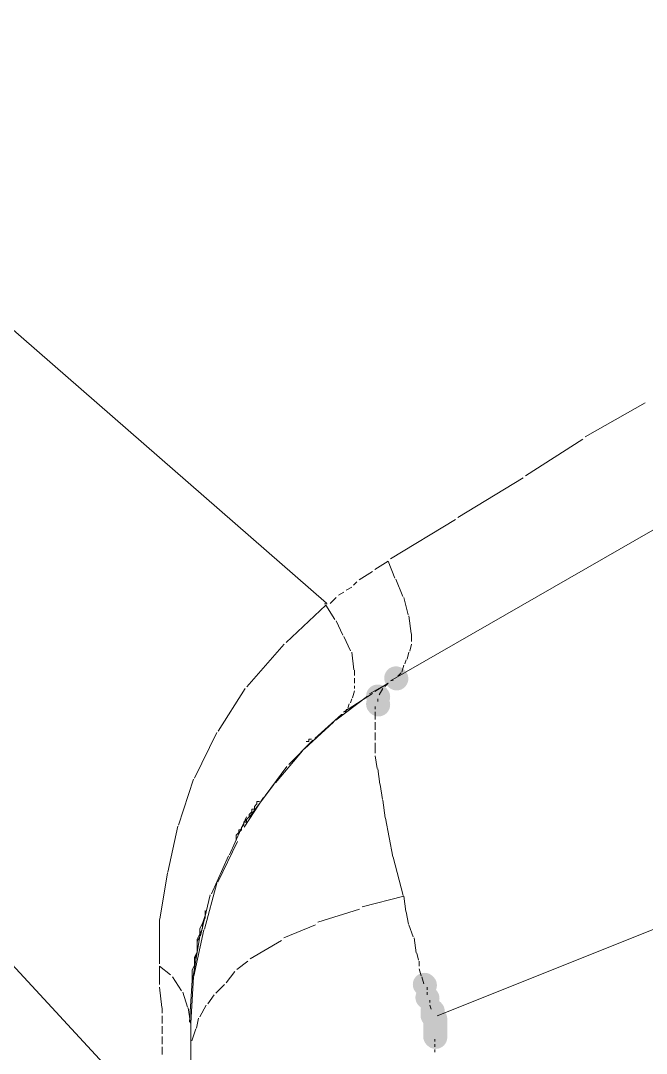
# Model space of a CAD drawing. Header units: millimetres. Extents: x 0 to 297, y 0 to 208.
# Drawn here: x 213.68 to 218.29, y 150.86 to 158.48 of the extents above; entities that cross this region are included whole.
import ezdxf

# ---------------------------------------------------------------- set-up
doc = ezdxf.new("R2010")
doc.units = ezdxf.units.MM

msp = doc.modelspace()

# ---------------------------------------------------------------- hatches: boundary and pattern name
h = msp.add_hatch(color=7)
edge = h.paths.add_edge_path(flags=0)
edge.add_spline(control_points=[(216.503682, 153.69336), (216.469073, 153.725806), (216.414209, 153.724037), (216.381763, 153.689428), (216.349317, 153.654818), (216.351087, 153.599955), (216.385696, 153.567509), (216.385696, 153.567509), (216.391341, 153.562217), (216.391341, 153.562217), (216.42595, 153.529771), (216.480813, 153.531541), (216.513259, 153.56615), (216.545705, 153.600759), (216.543935, 153.655623), (216.509326, 153.688069), (216.509326, 153.688069), (216.503682, 153.69336), (216.503682, 153.69336)], knot_values=[0, 0, 0, 0, 1, 1, 1, 2, 2, 2, 3, 3, 3, 4, 4, 4, 5, 5, 5, 6, 6, 6, 6], degree=3, periodic=1)
h = msp.add_hatch(color=7)
edge = h.paths.add_edge_path(flags=0)
edge.add_spline(control_points=[(216.371624, 153.55737), (216.338079, 153.590915), (216.283187, 153.590915), (216.249642, 153.55737), (216.216097, 153.523825), (216.216097, 153.468933), (216.249642, 153.435388), (216.249642, 153.435388), (216.255287, 153.429744), (216.255287, 153.429744), (216.288832, 153.396199), (216.343724, 153.396199), (216.377269, 153.429744), (216.410814, 153.463289), (216.410814, 153.518181), (216.377269, 153.551726), (216.377269, 153.551726), (216.371624, 153.55737), (216.371624, 153.55737)], knot_values=[0, 0, 0, 0, 1, 1, 1, 2, 2, 2, 3, 3, 3, 4, 4, 4, 5, 5, 5, 6, 6, 6, 6], degree=3, periodic=1)
h = msp.add_hatch(color=7)
edge = h.paths.add_edge_path(flags=0)
edge.add_spline(control_points=[(216.371624, 153.499867), (216.338079, 153.533412), (216.283187, 153.533412), (216.249642, 153.499867), (216.216097, 153.466322), (216.216097, 153.411431), (216.249642, 153.377886), (216.249642, 153.377886), (216.255287, 153.372241), (216.255287, 153.372241), (216.288832, 153.338696), (216.343724, 153.338696), (216.377269, 153.372241), (216.410814, 153.405786), (216.410814, 153.460678), (216.377269, 153.494223), (216.377269, 153.494223), (216.371624, 153.499867), (216.371624, 153.499867)], knot_values=[0, 0, 0, 0, 1, 1, 1, 2, 2, 2, 3, 3, 3, 4, 4, 4, 5, 5, 5, 6, 6, 6, 6], degree=3, periodic=1)
h = msp.add_hatch(color=7)
h.dxf.hatch_style = 2
h.paths.add_polyline_path([(215.208556, 152.404003), (215.208556, 152.231494)])
h = msp.add_hatch(color=7)
h.dxf.hatch_style = 2
h.paths.add_polyline_path([(215.0745, 152.116489), (215.0745, 151.943981)])
h = msp.add_hatch(color=7)
h.dxf.hatch_style = 2
h.paths.add_polyline_path([(214.997947, 151.809925), (214.997947, 151.637417)])
h = msp.add_hatch(color=7)
h.dxf.hatch_style = 2
h.paths.add_polyline_path([(214.940444, 151.483958), (214.940444, 151.31145)])
h = msp.add_hatch(color=7)
edge = h.paths.add_edge_path(flags=0)
edge.add_spline(control_points=[(216.716641, 151.43012), (216.683096, 151.463665), (216.628204, 151.463665), (216.594659, 151.43012), (216.561114, 151.396575), (216.561114, 151.341683), (216.594659, 151.308138), (216.594659, 151.308138), (216.600304, 151.302494), (216.600304, 151.302494), (216.633849, 151.268949), (216.68874, 151.268949), (216.722285, 151.302494), (216.75583, 151.336039), (216.75583, 151.390931), (216.722285, 151.424476), (216.722285, 151.424476), (216.716641, 151.43012), (216.716641, 151.43012)], knot_values=[0, 0, 0, 0, 1, 1, 1, 2, 2, 2, 3, 3, 3, 4, 4, 4, 5, 5, 5, 6, 6, 6, 6], degree=3, periodic=1)
h = msp.add_hatch(color=7)
edge = h.paths.add_edge_path(flags=0)
edge.add_spline(control_points=[(216.735691, 151.334165), (216.702146, 151.36771), (216.647254, 151.36771), (216.613709, 151.334165), (216.580164, 151.30062), (216.580164, 151.245728), (216.613709, 151.212183), (216.613709, 151.212183), (216.619354, 151.206538), (216.619354, 151.206538), (216.652899, 151.172993), (216.70779, 151.172993), (216.741335, 151.206538), (216.77488, 151.240083), (216.77488, 151.294975), (216.741335, 151.32852), (216.741335, 151.32852), (216.735691, 151.334165), (216.735691, 151.334165)], knot_values=[0, 0, 0, 0, 1, 1, 1, 2, 2, 2, 3, 3, 3, 4, 4, 4, 5, 5, 5, 6, 6, 6, 6], degree=3, periodic=1)
h = msp.add_hatch(color=7)
edge = h.paths.add_edge_path(flags=0)
edge.add_spline(control_points=[(216.774144, 151.238562), (216.740599, 151.272107), (216.685707, 151.272107), (216.652162, 151.238562), (216.618617, 151.205017), (216.618617, 151.150125), (216.652162, 151.11658), (216.652162, 151.11658), (216.657806, 151.110936), (216.657806, 151.110936), (216.691351, 151.077391), (216.746243, 151.077391), (216.779788, 151.110936), (216.813333, 151.144481), (216.813333, 151.199372), (216.779788, 151.232917), (216.779788, 151.232917), (216.774144, 151.238562), (216.774144, 151.238562)], knot_values=[0, 0, 0, 0, 1, 1, 1, 2, 2, 2, 3, 3, 3, 4, 4, 4, 5, 5, 5, 6, 6, 6, 6], degree=3, periodic=1)
h = msp.add_hatch(color=7)
edge = h.paths.add_edge_path(flags=0)
edge.add_spline(control_points=[(216.774144, 151.219159), (216.740599, 151.252704), (216.685707, 151.252704), (216.652162, 151.219159), (216.618617, 151.185614), (216.618617, 151.130722), (216.652162, 151.097177), (216.652162, 151.097177), (216.657806, 151.091533), (216.657806, 151.091533), (216.691351, 151.057988), (216.746243, 151.057988), (216.779788, 151.091533), (216.813333, 151.125078), (216.813333, 151.17997), (216.779788, 151.213515), (216.779788, 151.213515), (216.774144, 151.219159), (216.774144, 151.219159)], knot_values=[0, 0, 0, 0, 1, 1, 1, 2, 2, 2, 3, 3, 3, 4, 4, 4, 5, 5, 5, 6, 6, 6, 6], degree=3, periodic=1)
h = msp.add_hatch(color=7)
edge = h.paths.add_edge_path(flags=0)
edge.add_spline(control_points=[(216.774144, 151.200109), (216.740599, 151.233654), (216.685707, 151.233654), (216.652162, 151.200109), (216.618617, 151.166564), (216.618617, 151.111672), (216.652162, 151.078127), (216.652162, 151.078127), (216.657806, 151.072483), (216.657806, 151.072483), (216.691351, 151.038938), (216.746243, 151.038938), (216.779788, 151.072483), (216.813333, 151.106028), (216.813333, 151.16092), (216.779788, 151.194465), (216.779788, 151.194465), (216.774144, 151.200109), (216.774144, 151.200109)], knot_values=[0, 0, 0, 0, 1, 1, 1, 2, 2, 2, 3, 3, 3, 4, 4, 4, 5, 5, 5, 6, 6, 6, 6], degree=3, periodic=1)
h = msp.add_hatch(color=7)
edge = h.paths.add_edge_path(flags=0)
edge.add_spline(control_points=[(216.774144, 151.200109), (216.740599, 151.233654), (216.685707, 151.233654), (216.652162, 151.200109), (216.618617, 151.166564), (216.618617, 151.111672), (216.652162, 151.078127), (216.652162, 151.078127), (216.657806, 151.072483), (216.657806, 151.072483), (216.691351, 151.038938), (216.746243, 151.038938), (216.779788, 151.072483), (216.813333, 151.106028), (216.813333, 151.16092), (216.779788, 151.194465), (216.779788, 151.194465), (216.774144, 151.200109), (216.774144, 151.200109)], knot_values=[0, 0, 0, 0, 1, 1, 1, 2, 2, 2, 3, 3, 3, 4, 4, 4, 5, 5, 5, 6, 6, 6, 6], degree=3, periodic=1)
h = msp.add_hatch(color=7)
edge = h.paths.add_edge_path(flags=0)
edge.add_spline(control_points=[(216.793194, 151.181059), (216.759649, 151.214604), (216.704757, 151.214604), (216.671212, 151.181059), (216.637667, 151.147514), (216.637667, 151.092622), (216.671212, 151.059077), (216.671212, 151.059077), (216.676856, 151.053433), (216.676856, 151.053433), (216.710401, 151.019888), (216.765293, 151.019888), (216.798838, 151.053433), (216.832383, 151.086978), (216.832383, 151.14187), (216.798838, 151.175415), (216.798838, 151.175415), (216.793194, 151.181059), (216.793194, 151.181059)], knot_values=[0, 0, 0, 0, 1, 1, 1, 2, 2, 2, 3, 3, 3, 4, 4, 4, 5, 5, 5, 6, 6, 6, 6], degree=3, periodic=1)
h = msp.add_hatch(color=7)
edge = h.paths.add_edge_path(flags=0)
edge.add_spline(control_points=[(216.793194, 151.181059), (216.759649, 151.214604), (216.704757, 151.214604), (216.671212, 151.181059), (216.637667, 151.147514), (216.637667, 151.092622), (216.671212, 151.059077), (216.671212, 151.059077), (216.676856, 151.053433), (216.676856, 151.053433), (216.710401, 151.019888), (216.765293, 151.019888), (216.798838, 151.053433), (216.832383, 151.086978), (216.832383, 151.14187), (216.798838, 151.175415), (216.798838, 151.175415), (216.793194, 151.181059), (216.793194, 151.181059)], knot_values=[0, 0, 0, 0, 1, 1, 1, 2, 2, 2, 3, 3, 3, 4, 4, 4, 5, 5, 5, 6, 6, 6, 6], degree=3, periodic=1)
h = msp.add_hatch(color=7)
edge = h.paths.add_edge_path(flags=0)
edge.add_spline(control_points=[(216.793194, 151.181059), (216.759649, 151.214604), (216.704757, 151.214604), (216.671212, 151.181059), (216.637667, 151.147514), (216.637667, 151.092622), (216.671212, 151.059077), (216.671212, 151.059077), (216.676856, 151.053433), (216.676856, 151.053433), (216.710401, 151.019888), (216.765293, 151.019888), (216.798838, 151.053433), (216.832383, 151.086978), (216.832383, 151.14187), (216.798838, 151.175415), (216.798838, 151.175415), (216.793194, 151.181059), (216.793194, 151.181059)], knot_values=[0, 0, 0, 0, 1, 1, 1, 2, 2, 2, 3, 3, 3, 4, 4, 4, 5, 5, 5, 6, 6, 6, 6], degree=3, periodic=1)
h = msp.add_hatch(color=7)
edge = h.paths.add_edge_path(flags=0)
edge.add_spline(control_points=[(216.793194, 151.161656), (216.759649, 151.195201), (216.704757, 151.195201), (216.671212, 151.161656), (216.637667, 151.128111), (216.637667, 151.073219), (216.671212, 151.039674), (216.671212, 151.039674), (216.676856, 151.03403), (216.676856, 151.03403), (216.710401, 151.000485), (216.765293, 151.000485), (216.798838, 151.03403), (216.832383, 151.067575), (216.832383, 151.122467), (216.798838, 151.156012), (216.798838, 151.156012), (216.793194, 151.161656), (216.793194, 151.161656)], knot_values=[0, 0, 0, 0, 1, 1, 1, 2, 2, 2, 3, 3, 3, 4, 4, 4, 5, 5, 5, 6, 6, 6, 6], degree=3, periodic=1)
h = msp.add_hatch(color=7)
edge = h.paths.add_edge_path(flags=0)
edge.add_spline(control_points=[(216.793194, 151.161656), (216.759649, 151.195201), (216.704757, 151.195201), (216.671212, 151.161656), (216.637667, 151.128111), (216.637667, 151.073219), (216.671212, 151.039674), (216.671212, 151.039674), (216.676856, 151.03403), (216.676856, 151.03403), (216.710401, 151.000485), (216.765293, 151.000485), (216.798838, 151.03403), (216.832383, 151.067575), (216.832383, 151.122467), (216.798838, 151.156012), (216.798838, 151.156012), (216.793194, 151.161656), (216.793194, 151.161656)], knot_values=[0, 0, 0, 0, 1, 1, 1, 2, 2, 2, 3, 3, 3, 4, 4, 4, 5, 5, 5, 6, 6, 6, 6], degree=3, periodic=1)
h = msp.add_hatch(color=7)
edge = h.paths.add_edge_path(flags=0)
edge.add_spline(control_points=[(216.793194, 151.161656), (216.759649, 151.195201), (216.704757, 151.195201), (216.671212, 151.161656), (216.637667, 151.128111), (216.637667, 151.073219), (216.671212, 151.039674), (216.671212, 151.039674), (216.676856, 151.03403), (216.676856, 151.03403), (216.710401, 151.000485), (216.765293, 151.000485), (216.798838, 151.03403), (216.832383, 151.067575), (216.832383, 151.122467), (216.798838, 151.156012), (216.798838, 151.156012), (216.793194, 151.161656), (216.793194, 151.161656)], knot_values=[0, 0, 0, 0, 1, 1, 1, 2, 2, 2, 3, 3, 3, 4, 4, 4, 5, 5, 5, 6, 6, 6, 6], degree=3, periodic=1)
h = msp.add_hatch(color=7)
edge = h.paths.add_edge_path(flags=0)
edge.add_spline(control_points=[(216.793194, 151.161656), (216.759649, 151.195201), (216.704757, 151.195201), (216.671212, 151.161656), (216.637667, 151.128111), (216.637667, 151.073219), (216.671212, 151.039674), (216.671212, 151.039674), (216.676856, 151.03403), (216.676856, 151.03403), (216.710401, 151.000485), (216.765293, 151.000485), (216.798838, 151.03403), (216.832383, 151.067575), (216.832383, 151.122467), (216.798838, 151.156012), (216.798838, 151.156012), (216.793194, 151.161656), (216.793194, 151.161656)], knot_values=[0, 0, 0, 0, 1, 1, 1, 2, 2, 2, 3, 3, 3, 4, 4, 4, 5, 5, 5, 6, 6, 6, 6], degree=3, periodic=1)
h = msp.add_hatch(color=7)
edge = h.paths.add_edge_path(flags=0)
edge.add_spline(control_points=[(216.793194, 151.142606), (216.759649, 151.176151), (216.704757, 151.176151), (216.671212, 151.142606), (216.637667, 151.109061), (216.637667, 151.054169), (216.671212, 151.020624), (216.671212, 151.020624), (216.676856, 151.01498), (216.676856, 151.01498), (216.710401, 150.981435), (216.765293, 150.981435), (216.798838, 151.01498), (216.832383, 151.048525), (216.832383, 151.103417), (216.798838, 151.136962), (216.798838, 151.136962), (216.793194, 151.142606), (216.793194, 151.142606)], knot_values=[0, 0, 0, 0, 1, 1, 1, 2, 2, 2, 3, 3, 3, 4, 4, 4, 5, 5, 5, 6, 6, 6, 6], degree=3, periodic=1)
h = msp.add_hatch(color=7)
edge = h.paths.add_edge_path(flags=0)
edge.add_spline(control_points=[(216.793194, 151.142606), (216.759649, 151.176151), (216.704757, 151.176151), (216.671212, 151.142606), (216.637667, 151.109061), (216.637667, 151.054169), (216.671212, 151.020624), (216.671212, 151.020624), (216.676856, 151.01498), (216.676856, 151.01498), (216.710401, 150.981435), (216.765293, 150.981435), (216.798838, 151.01498), (216.832383, 151.048525), (216.832383, 151.103417), (216.798838, 151.136962), (216.798838, 151.136962), (216.793194, 151.142606), (216.793194, 151.142606)], knot_values=[0, 0, 0, 0, 1, 1, 1, 2, 2, 2, 3, 3, 3, 4, 4, 4, 5, 5, 5, 6, 6, 6, 6], degree=3, periodic=1)
h = msp.add_hatch(color=7)
edge = h.paths.add_edge_path(flags=0)
edge.add_spline(control_points=[(216.793194, 151.123556), (216.759649, 151.157101), (216.704757, 151.157101), (216.671212, 151.123556), (216.637667, 151.090011), (216.637667, 151.035119), (216.671212, 151.001574), (216.671212, 151.001574), (216.676856, 150.99593), (216.676856, 150.99593), (216.710401, 150.962385), (216.765293, 150.962385), (216.798838, 150.99593), (216.832383, 151.029475), (216.832383, 151.084367), (216.798838, 151.117912), (216.798838, 151.117912), (216.793194, 151.123556), (216.793194, 151.123556)], knot_values=[0, 0, 0, 0, 1, 1, 1, 2, 2, 2, 3, 3, 3, 4, 4, 4, 5, 5, 5, 6, 6, 6, 6], degree=3, periodic=1)
h = msp.add_hatch(color=7)
edge = h.paths.add_edge_path(flags=0)
edge.add_spline(control_points=[(216.793194, 151.104153), (216.759649, 151.137698), (216.704757, 151.137698), (216.671212, 151.104153), (216.637667, 151.070608), (216.637667, 151.015717), (216.671212, 150.982172), (216.671212, 150.982172), (216.676856, 150.976527), (216.676856, 150.976527), (216.710401, 150.942982), (216.765293, 150.942982), (216.798838, 150.976527), (216.832383, 151.010072), (216.832383, 151.064964), (216.798838, 151.098509), (216.798838, 151.098509), (216.793194, 151.104153), (216.793194, 151.104153)], knot_values=[0, 0, 0, 0, 1, 1, 1, 2, 2, 2, 3, 3, 3, 4, 4, 4, 5, 5, 5, 6, 6, 6, 6], degree=3, periodic=1)
h = msp.add_hatch(color=7)
edge = h.paths.add_edge_path(flags=0)
edge.add_spline(control_points=[(216.793194, 151.085103), (216.759649, 151.118648), (216.704757, 151.118648), (216.671212, 151.085103), (216.637667, 151.051558), (216.637667, 150.996667), (216.671212, 150.963122), (216.671212, 150.963122), (216.676856, 150.957477), (216.676856, 150.957477), (216.710401, 150.923932), (216.765293, 150.923932), (216.798838, 150.957477), (216.832383, 150.991022), (216.832383, 151.045914), (216.798838, 151.079459), (216.798838, 151.079459), (216.793194, 151.085103), (216.793194, 151.085103)], knot_values=[0, 0, 0, 0, 1, 1, 1, 2, 2, 2, 3, 3, 3, 4, 4, 4, 5, 5, 5, 6, 6, 6, 6], degree=3, periodic=1)
h = msp.add_hatch(color=7)
edge = h.paths.add_edge_path(flags=0)
edge.add_spline(control_points=[(216.793194, 151.066053), (216.759649, 151.099598), (216.704757, 151.099598), (216.671212, 151.066053), (216.637667, 151.032508), (216.637667, 150.977617), (216.671212, 150.944072), (216.671212, 150.944072), (216.676856, 150.938427), (216.676856, 150.938427), (216.710401, 150.904882), (216.765293, 150.904882), (216.798838, 150.938427), (216.832383, 150.971972), (216.832383, 151.026864), (216.798838, 151.060409), (216.798838, 151.060409), (216.793194, 151.066053), (216.793194, 151.066053)], knot_values=[0, 0, 0, 0, 1, 1, 1, 2, 2, 2, 3, 3, 3, 4, 4, 4, 5, 5, 5, 6, 6, 6, 6], degree=3, periodic=1)
h = msp.add_hatch(color=7)
edge = h.paths.add_edge_path(flags=0)
edge.add_spline(control_points=[(216.793194, 151.046651), (216.759649, 151.080196), (216.704757, 151.080196), (216.671212, 151.046651), (216.637667, 151.013106), (216.637667, 150.958214), (216.671212, 150.924669), (216.671212, 150.924669), (216.676856, 150.919024), (216.676856, 150.919024), (216.710401, 150.885479), (216.765293, 150.885479), (216.798838, 150.919024), (216.832383, 150.952569), (216.832383, 151.007461), (216.798838, 151.041006), (216.798838, 151.041006), (216.793194, 151.046651), (216.793194, 151.046651)], knot_values=[0, 0, 0, 0, 1, 1, 1, 2, 2, 2, 3, 3, 3, 4, 4, 4, 5, 5, 5, 6, 6, 6, 6], degree=3, periodic=1)

# ---------------------------------------------------------------- linework, layer by layer
at = {"color": 7, "lineweight": 15}
for points in [[(199.579089, 168.445338), (215.932103, 154.181826)], [(198.889408, 167.468143), (214.725956, 150.308679)], [(221.715189, 156.658679), (216.403767, 153.608915)], [(218.284778, 155.662082), (217.841336, 155.410199)], [(217.824756, 155.393971), (217.400011, 155.122332)], [(217.383783, 155.106457), (216.901889, 154.816121)], [(216.885661, 154.79954), (216.403767, 154.509204)], [(216.387186, 154.492976), (216.288408, 154.432299)], [(216.387186, 154.492976), (216.437281, 154.366329)], [(216.272181, 154.416424), (216.173403, 154.355746)], [(216.157175, 154.339871), (216.132481, 154.314824)], [(216.444689, 154.358921), (216.494783, 154.232274)], [(216.061572, 154.262965), (216.019944, 154.24074)], [(216.119075, 154.301418), (216.077447, 154.27884)], [(215.927517, 154.167363), (215.634711, 153.893607)], [(215.917639, 154.176888), (215.937042, 154.176888)], [(215.927517, 154.167363), (215.993486, 154.06294)], [(216.004069, 154.224865), (215.959972, 154.180768)], [(216.502192, 154.224865), (216.535353, 154.095749)], [(216.540644, 154.090457), (216.557225, 153.959224)], [(216.004069, 154.052357), (216.052753, 153.945818)], [(216.061572, 153.937351), (216.110256, 153.830813)], [(216.559694, 153.956401), (216.559694, 153.898899)], [(215.6206, 153.879849), (215.345786, 153.566582)], [(216.559694, 153.879849), (216.546642, 153.828343)], [(216.119075, 153.822346), (216.135303, 153.69076)], [(216.540644, 153.822346), (216.527592, 153.77084)], [(216.502192, 153.72639), (216.489139, 153.674885)], [(216.521594, 153.764843), (216.511011, 153.734857)], [(216.138125, 153.687938), (216.138125, 153.649838)], [(216.138125, 153.630435), (216.138125, 153.592335)], [(216.483142, 153.668888), (216.458447, 153.644193)], [(222.98025, 153.630435), (216.750194, 151.137707)], [(215.333086, 153.553882), (215.132708, 153.238499)], [(216.138125, 153.572932), (216.138125, 153.553882)], [(216.387186, 153.592335), (216.250308, 153.512607)], [(216.387186, 153.592335), (216.288408, 153.531657)], [(216.349086, 153.553882), (216.321217, 153.506963)], [(216.387186, 153.592335), (216.362492, 153.56764)], [(216.425639, 153.611385), (216.404472, 153.609268)], [(216.234081, 153.496379), (216.000189, 153.31999)], [(216.272181, 153.515429), (216.058397, 153.378199)], [(216.119075, 153.477329), (216.108492, 153.447343)], [(216.138125, 153.534832), (216.125072, 153.483326)], [(216.310633, 153.477329), (216.310633, 153.458279)], [(216.080622, 153.400776), (216.070039, 153.37079)], [(216.099672, 153.438876), (216.089089, 153.409243)], [(216.291583, 153.419826), (216.291583, 153.400776)], [(216.042169, 153.362324), (215.845672, 153.184876)], [(216.061572, 153.362324), (216.040406, 153.360207)], [(216.291583, 153.381374), (216.291583, 153.323871)], [(215.984667, 153.304821), (215.769119, 153.107971)], [(216.291583, 153.304821), (216.291583, 153.247318)], [(215.122478, 153.228268), (214.958436, 152.891718)], [(215.831561, 153.170765), (215.653408, 152.992613)], [(215.822036, 153.18029), (215.802633, 153.18029), (215.802633, 153.160888), (215.783583, 153.160888)], [(216.291583, 153.228268), (216.291583, 153.170765)], [(215.755008, 153.09386), (215.556394, 152.857146)], [(216.291583, 153.151363), (216.291583, 153.07481)], [(216.291583, 153.05576), (216.306753, 152.963685)], [(215.640003, 152.978854), (215.478783, 152.760485)], [(216.310633, 152.959804), (216.326508, 152.847974)], [(214.949969, 152.883251), (214.840961, 152.544232)], [(215.544047, 152.844799), (215.364131, 152.607379)], [(216.329683, 152.844799), (216.345911, 152.732968)], [(215.467494, 152.748843), (215.324619, 152.529768)], [(215.438567, 152.720268), (215.419517, 152.720268), (215.419517, 152.701218)], [(216.349086, 152.729793), (216.365314, 152.598207)], [(215.419517, 152.701218), (215.400114, 152.681815), (215.400114, 152.662765), (215.381064, 152.662765), (215.381064, 152.643715), (215.362014, 152.624313)], [(215.342964, 152.605263), (215.216669, 152.325863)], [(215.362014, 152.624313), (215.362014, 152.605263), (215.342964, 152.586213), (215.323561, 152.56681), (215.323561, 152.54776), (215.304511, 152.52871), (215.304511, 152.509307), (215.285461, 152.509307), (215.285461, 152.490257), (215.266058, 152.471207), (215.266058, 152.451804), (215.266058, 152.432754)], [(215.362014, 152.624313), (215.362014, 152.605263), (215.342964, 152.586213), (215.342964, 152.56681), (215.323561, 152.56681), (215.323561, 152.54776), (215.304511, 152.52871), (215.304511, 152.509307), (215.285461, 152.490257), (215.266058, 152.471207), (215.266058, 152.451804), (215.266058, 152.432754)], [(216.368136, 152.595738), (216.421758, 152.312104)], [(214.834964, 152.538235), (214.762292, 152.197451)], [(215.275583, 152.423229), (215.130944, 152.125132)], [(215.208556, 152.317749), (215.082614, 152.038349)], [(216.425639, 152.308224), (216.497253, 152.025649)], [(214.758411, 152.193218), (214.703731, 151.851376)], [(215.122478, 152.116665), (215.031814, 151.776588)], [(215.0745, 152.030235), (215.002533, 151.728257)], [(216.502192, 152.02071), (216.194922, 151.943099)], [(216.502192, 152.02071), (216.518419, 151.908879)], [(215.036047, 151.915229), (215.036047, 151.877129), (215.016997, 151.819626), (215.016997, 151.781174), (214.997947, 151.742721), (214.978544, 151.704621), (214.978544, 151.647118), (214.978544, 151.608665), (214.959494, 151.570213), (214.959494, 151.51271), (214.940444, 151.47461), (214.940444, 151.436157), (214.940444, 151.378654)], [(215.036047, 151.896179), (215.036047, 151.857726), (215.016997, 151.819626), (214.997947, 151.781174), (214.997947, 151.723671), (214.978544, 151.685218), (214.978544, 151.647118), (214.978544, 151.608665), (214.959494, 151.551163), (214.959494, 151.51271), (214.940444, 151.47461), (214.940444, 151.436157), (214.940444, 151.378654)], [(216.176578, 151.924754), (215.868603, 151.828093)], [(216.521594, 151.905704), (216.536764, 151.813629)], [(214.700908, 151.848201), (214.700908, 151.522235)], [(215.850611, 151.809749), (215.618836, 151.712382)], [(216.540644, 151.809749), (216.571689, 151.721201)], [(214.997947, 151.723671), (214.943619, 151.401232)], [(215.026522, 151.771649), (214.954203, 151.430865)], [(216.579097, 151.714146), (216.594972, 151.602315)], [(215.60155, 151.694743), (215.368717, 151.557865)], [(216.598147, 151.59914), (216.6112, 151.547635)], [(214.700908, 151.503185), (214.781694, 151.441449)], [(214.700908, 151.503185), (214.700908, 151.369129)], [(215.352489, 151.541638), (215.271703, 151.479901)], [(216.617197, 151.541638), (216.617197, 151.503185)], [(216.617197, 151.484135), (216.63025, 151.432629)], [(214.796511, 151.426632), (214.862481, 151.32221)], [(214.949969, 151.426632), (214.931625, 151.082674)], [(215.256533, 151.464732), (215.191975, 151.381124)], [(216.6366, 151.426632), (216.649653, 151.375126)], [(214.700908, 151.350079), (214.717489, 151.19909)], [(214.940444, 151.397704), (214.922453, 151.092199)], [(215.179981, 151.369129), (215.116833, 151.305982)], [(216.6747, 151.350079), (216.6747, 151.330676)], [(214.873064, 151.311626), (214.905519, 151.202618)], [(215.103075, 151.292576), (215.057214, 151.227313)], [(216.6747, 151.311626), (216.6747, 151.292576)], [(216.694103, 151.254124), (216.694103, 151.235074)], [(214.719958, 151.196621), (214.719958, 151.158168)], [(214.911517, 151.196621), (214.927744, 151.08479)], [(215.045572, 151.215671), (214.997947, 151.129946)], [(216.694103, 151.215671), (216.704686, 151.186038)], [(214.719958, 151.139118), (214.719958, 151.081615)], [(214.988069, 151.120068), (214.973606, 151.047749)], [(214.719958, 151.062565), (214.719958, 151.005063)], [(214.930919, 151.081615), (214.930919, 141.422207)], [(214.969019, 151.043163), (214.937975, 150.954615)], [(214.719958, 150.98566), (214.719958, 150.928157)], [(216.732203, 150.96661), (216.732203, 150.94756)], [(214.719958, 150.909107), (214.719958, 150.851604)], [(214.930919, 150.94756), (214.930919, 150.870654)], [(216.732203, 150.928157), (216.732203, 150.909107)], [(216.732203, 150.890057), (216.732203, 150.870654)]]:
    msp.add_lwpolyline(points, dxfattribs=at)

doc.saveas('drawing.dxf')
